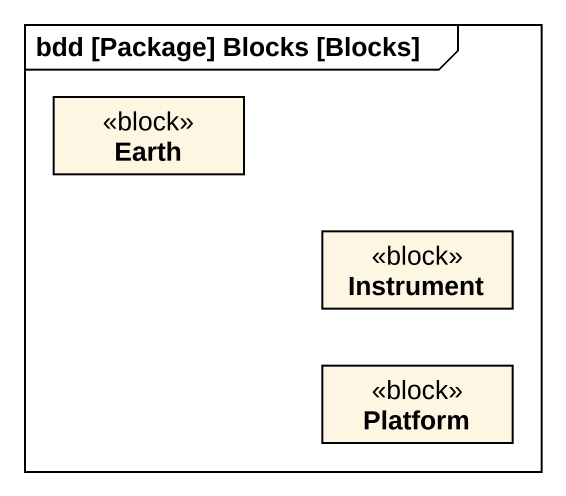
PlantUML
@startuml
mainframe bdd [Package] Blocks [Blocks]
hide circle
hide empty members
class Earth <<block>>
class Instrument <<block>>
class Platform <<block>>
@enduml
